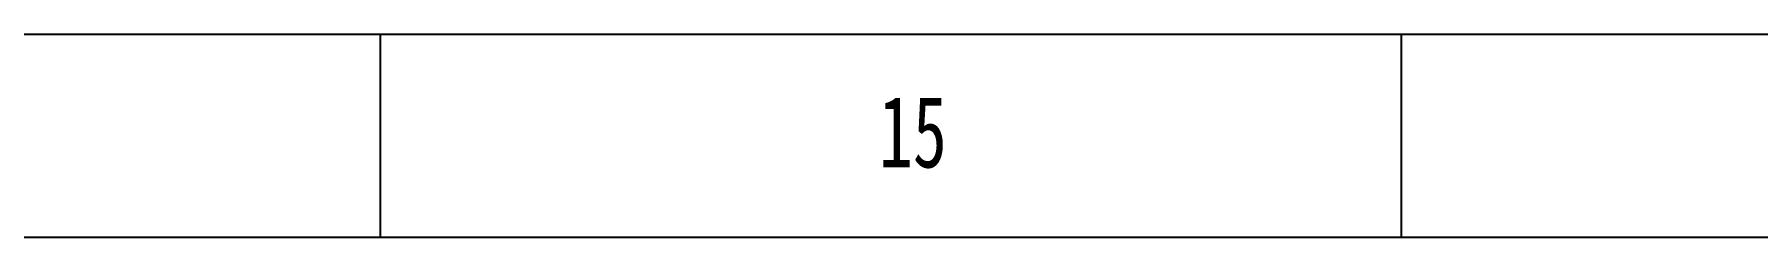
# Model space of a CAD drawing. Header units: millimetres. Extents: x 0 to 1189, y 0 to 841.
# Drawn here: x 685.1 to 769.5, y 831.1 to 841 of the extents above; entities that cross this region are included whole.
import ezdxf

# ---------------------------------------------------------------- set-up
doc = ezdxf.new("R2010")
doc.units = ezdxf.units.MM
doc.layers.add('10', color=7, linetype='Continuous')
doc.layers.add('5', color=7, linetype='Continuous')
doc.styles.add('SLDTEXTSTYLE5', font='TXT', dxfattribs={"width": 0.7})

msp = doc.modelspace()

# ---------------------------------------------------------------- linework, layer by layer
at = {"layer": '5', "color": 7}
msp.add_line((1189, 841), (0, 841), dxfattribs=at)
at = {"layer": '5'}
for p, q in [((702, 841), (702, 831.05)), ((752, 841), (752, 831.05))]:
    msp.add_line(p, q, dxfattribs=at)
at = {"layer": '5', "color": 7, "lineweight": 25}
msp.add_line((1179, 831.05), (25, 831.05), dxfattribs=at)

# ---------------------------------------------------------------- texts
at = {"layer": '10', "insert": (728.089, 837.984), "char_height": 3.5, "attachment_point": 2, "style": 'SLDTEXTSTYLE5'}
msp.add_mtext('15', dxfattribs=at)

doc.saveas('drawing.dxf')
